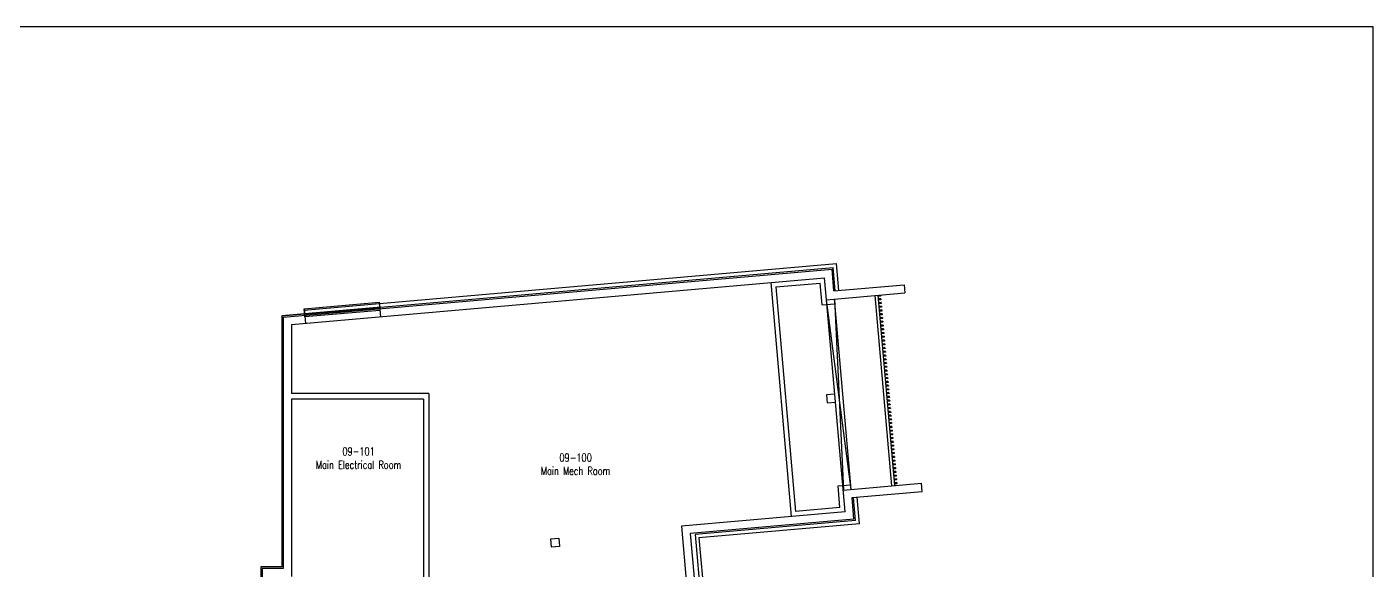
# Model space of a CAD drawing. Extents: x 11182 to 734459, y -1391328 to 152085.
# Drawn here: x 135115 to 184380, y -931141 to -911244 of the extents above; entities that cross this region are included whole.
import ezdxf
from ezdxf.enums import TextEntityAlignment as Align

# ---------------------------------------------------------------- set-up
doc = ezdxf.new("R2010")
doc.units = 0
doc.header["$LTSCALE"] = 500
doc.header["$MEASUREMENT"] = 0
doc.layers.add('0_Defpoints', color=106, linetype='CONTINUOUS', plot=False)
for name, color, linetype in [('0_room_data', 7, 'CONTINUOUS'), ('1_Wall_Exist', 251, 'CONTINUOUS'), ('3_Text', 7, 'CONTINUOUS')]:
    doc.layers.add(name, color=color, linetype=linetype)
doc.styles.add('1_200', font='simplex.shx', dxfattribs={"width": 0.75, "height": 460})

# ---------------------------------------------------------------- blocks, each defined once
blk = doc.blocks.new('room_data')
at = {"layer": '3_Text', "style": '1_200', "width": 0.75}
for tag, p in [('ROOMNUM', (0, 0)), ('ROOMUSE', (0, -575))]:
    blk.add_attdef(tag, text='', height=345, dxfattribs=at).set_placement(p, align=Align.MIDDLE_CENTER)

msp = doc.modelspace()

# ---------------------------------------------------------------- linework, layer by layer
at = {"layer": '0_Defpoints'}
msp.add_lwpolyline([(99712, -911244), (99712, -966030), (184380, -966030), (184380, -911244)], close=True, dxfattribs=at)
at = {"layer": '1_Wall_Exist'}
for p, q in [((144448, -921826), (164624, -920061)), ((144498, -921872), (164579, -920115)), ((148015, -921379), (164746, -919915)), ((164649, -920912), (164579, -920115)), ((164698, -920907), (164624, -920061)), ((164832, -920896), (164746, -919915)), ((144798, -922147), (164306, -920440)), ((162336, -920612), (163086, -929180)), ((162523, -920769), (164150, -920626)), ((162523, -920769), (163242, -928993)), ((164220, -921423), (164150, -920626)), ((164376, -921237), (164306, -920440)), ((164649, -920912), (167220, -920687)), ((167220, -920687), (167246, -920986)), ((164376, -921237), (167246, -920986)), ((165056, -929007), (164376, -921237)), ((165285, -928184), (164376, -921237)), ((165285, -928184), (164675, -921211)), ((164675, -921211), (164994, -928209)), ((166150, -921082), (166760, -928055)), ((166250, -921073), (166860, -928046)), ((166353, -921102), (166253, -921111)), ((166361, -921202), (166262, -921210)), ((166365, -921240), (166265, -921248)), ((166349, -921064), (166353, -921102)), ((166361, -921202), (166365, -921240)), ((148063, -921509), (144448, -921826)), ((145261, -921570), (148000, -921330)), ((145261, -921570), (145308, -922103)), ((145287, -921869), (145261, -921570)), ((145265, -921618), (148005, -921379)), ((145278, -921769), (148018, -921529)), ((148027, -921629), (145287, -921869)), ((148000, -921330), (148027, -921629)), ((148011, -921329), (148058, -921862)), ((164220, -921423), (164683, -921383)), ((166373, -921339), (166274, -921348)), ((166377, -921377), (166277, -921386)), ((166386, -921477), (166286, -921485)), ((166389, -921514), (166289, -921523)), ((166398, -921614), (166298, -921623)), ((166401, -921652), (166301, -921661)), ((166410, -921752), (166310, -921760)), ((166373, -921339), (166377, -921377)), ((166386, -921477), (166389, -921514)), ((166398, -921614), (166401, -921652)), ((166410, -921752), (166413, -921789)), ((144448, -921826), (144448, -931027)), ((144498, -921872), (144498, -931077)), ((144798, -922147), (144798, -924677)), ((166413, -921789), (166313, -921798)), ((166422, -921889), (166322, -921898)), ((166425, -921927), (166325, -921936)), ((166434, -922027), (166334, -922035)), ((166437, -922064), (166337, -922073)), ((166446, -922164), (166346, -922173)), ((166449, -922202), (166349, -922211)), ((166422, -921889), (166425, -921927)), ((166434, -922027), (166437, -922064)), ((166446, -922164), (166449, -922202)), ((166458, -922301), (166358, -922310)), ((166461, -922339), (166361, -922348)), ((166470, -922439), (166370, -922448)), ((166473, -922477), (166373, -922486)), ((166482, -922576), (166382, -922585)), ((166485, -922614), (166385, -922623)), ((166494, -922714), (166394, -922723)), ((166458, -922301), (166461, -922339)), ((166470, -922439), (166473, -922477)), ((166482, -922576), (166485, -922614)), ((166494, -922714), (166497, -922752)), ((166497, -922752), (166397, -922760)), ((166506, -922851), (166406, -922860)), ((166509, -922889), (166409, -922898)), ((166518, -922989), (166418, -922998)), ((166521, -923027), (166422, -923035)), ((166530, -923126), (166430, -923135)), ((166533, -923164), (166434, -923173)), ((166506, -922851), (166509, -922889)), ((166518, -922989), (166521, -923027)), ((166530, -923126), (166533, -923164)), ((166542, -923264), (166442, -923273)), ((166545, -923302), (166446, -923310)), ((166554, -923401), (166454, -923410)), ((166557, -923439), (166458, -923448)), ((166566, -923539), (166466, -923547)), ((166569, -923577), (166470, -923585)), ((166578, -923676), (166478, -923685)), ((166581, -923714), (166482, -923723)), ((166542, -923264), (166545, -923302)), ((166554, -923401), (166557, -923439)), ((166566, -923539), (166569, -923577)), ((166578, -923676), (166581, -923714)), ((166590, -923814), (166490, -923822)), ((166593, -923852), (166494, -923860)), ((166602, -923951), (166502, -923960)), ((166605, -923989), (166506, -923998)), ((166614, -924089), (166514, -924097)), ((166617, -924126), (166518, -924135)), ((166626, -924226), (166526, -924235)), ((166590, -923814), (166593, -923852)), ((166602, -923951), (166605, -923989)), ((166614, -924089), (166617, -924126)), ((166626, -924226), (166629, -924264)), ((144498, -924527), (144448, -924527)), ((149823, -924677), (144798, -924677)), ((149823, -924677), (149823, -936078)), ((164678, -924693), (164380, -924720)), ((164380, -924720), (164406, -925018)), ((164705, -924992), (164678, -924693)), ((166629, -924264), (166530, -924273)), ((166638, -924364), (166538, -924372)), ((166641, -924401), (166542, -924410)), ((166650, -924501), (166551, -924510)), ((166653, -924539), (166554, -924548)), ((166662, -924639), (166563, -924647)), ((166665, -924676), (166566, -924685)), ((166638, -924364), (166641, -924401)), ((166650, -924501), (166653, -924539)), ((166662, -924639), (166665, -924676)), ((149623, -924877), (144798, -924877)), ((144798, -924877), (144798, -931377)), ((149623, -924877), (149623, -936078)), ((164406, -925018), (164705, -924992)), ((166674, -924776), (166575, -924785)), ((166677, -924814), (166578, -924823)), ((166686, -924913), (166587, -924922)), ((166690, -924951), (166590, -924960)), ((166698, -925051), (166599, -925060)), ((166702, -925089), (166602, -925098)), ((166710, -925188), (166611, -925197)), ((166674, -924776), (166677, -924814)), ((166686, -924913), (166690, -924951)), ((166698, -925051), (166702, -925089)), ((166710, -925188), (166714, -925226)), ((166714, -925226), (166614, -925235)), ((166722, -925326), (166623, -925335)), ((166726, -925364), (166626, -925372)), ((166734, -925463), (166635, -925472)), ((166738, -925501), (166638, -925510)), ((166746, -925601), (166647, -925610)), ((166750, -925639), (166650, -925647)), ((166722, -925326), (166726, -925364)), ((166734, -925463), (166738, -925501)), ((166746, -925601), (166750, -925639)), ((166758, -925738), (166659, -925747)), ((166762, -925776), (166662, -925785)), ((166770, -925876), (166671, -925885)), ((166774, -925914), (166674, -925922)), ((166782, -926013), (166683, -926022)), ((166786, -926051), (166686, -926060)), ((166794, -926151), (166695, -926159)), ((166798, -926189), (166698, -926197)), ((166758, -925738), (166762, -925776)), ((166770, -925876), (166774, -925914)), ((166782, -926013), (166786, -926051)), ((166794, -926151), (166798, -926189)), ((166806, -926288), (166707, -926297)), ((166810, -926326), (166710, -926335)), ((166819, -926426), (166719, -926434)), ((166822, -926464), (166722, -926472)), ((166831, -926563), (166731, -926572)), ((166834, -926601), (166734, -926610)), ((166806, -926288), (166810, -926326)), ((166819, -926426), (166822, -926464)), ((166831, -926563), (166834, -926601)), ((166843, -926701), (166743, -926709)), ((166846, -926739), (166746, -926747)), ((166855, -926838), (166755, -926847)), ((166858, -926876), (166758, -926885)), ((166867, -926976), (166767, -926984)), ((166870, -927013), (166770, -927022)), ((166879, -927113), (166779, -927122)), ((166882, -927151), (166782, -927160)), ((166843, -926701), (166846, -926739)), ((166855, -926838), (166858, -926876)), ((166867, -926976), (166870, -927013)), ((166879, -927113), (166882, -927151)), ((166891, -927251), (166791, -927259)), ((166894, -927288), (166794, -927297)), ((166903, -927388), (166803, -927397)), ((166906, -927426), (166806, -927435)), ((166915, -927526), (166815, -927534)), ((166918, -927563), (166818, -927572)), ((166927, -927663), (166827, -927672)), ((166891, -927251), (166894, -927288)), ((166903, -927388), (166906, -927426)), ((166915, -927526), (166918, -927563)), ((166927, -927663), (166930, -927701)), ((164800, -928054), (165270, -928013)), ((164869, -928851), (164800, -928054)), ((164986, -928210), (167856, -927959)), ((166930, -927701), (166830, -927710)), ((166939, -927800), (166839, -927809)), ((166942, -927838), (166842, -927847)), ((166951, -927938), (166851, -927947)), ((166954, -927976), (166855, -927985)), ((166939, -927800), (166942, -927838)), ((166951, -927938), (166954, -927976)), ((167882, -928258), (167856, -927959)), ((165311, -928485), (167882, -928258)), ((165381, -929280), (165311, -928485)), ((165435, -929325), (165361, -928481)), ((165580, -929447), (165494, -928467)), ((165056, -929007), (159068, -929531)), ((164869, -928851), (163242, -928993)), ((159068, -929531), (159594, -935547)), ((165381, -929280), (159393, -929804)), ((165435, -929325), (159565, -929839)), ((165580, -929447), (159710, -929961)), ((154284, -930000), (154583, -929974)), ((154310, -930299), (154284, -930000)), ((154583, -929974), (154609, -930273)), ((159393, -929804), (159878, -935347)), ((159565, -929839), (160042, -935297)), ((159710, -929961), (160165, -935163)), ((154609, -930273), (154310, -930299)), ((143676, -931027), (143676, -935155)), ((144448, -931027), (143676, -931027)), ((143726, -931077), (143726, -935205)), ((144498, -931077), (143726, -931077))]:
    msp.add_line(p, q, dxfattribs=at)

# ---------------------------------------------------------------- block references
at = {"layer": '0_room_data', "xscale": 0.8491958973582572, "yscale": 0.8491958973582572, "zscale": 0.8491958973582572}
for p, values in [((147252, -926793), {'ROOMNUM': '09-101', 'ROOMUSE': 'Main Electrical Room'}), ((155195, -927021), {'ROOMNUM': '09-100', 'ROOMUSE': 'Main Mech Room'})]:
    msp.add_blockref('room_data', p, dxfattribs=at).add_auto_attribs(values)

doc.saveas('drawing.dxf')
